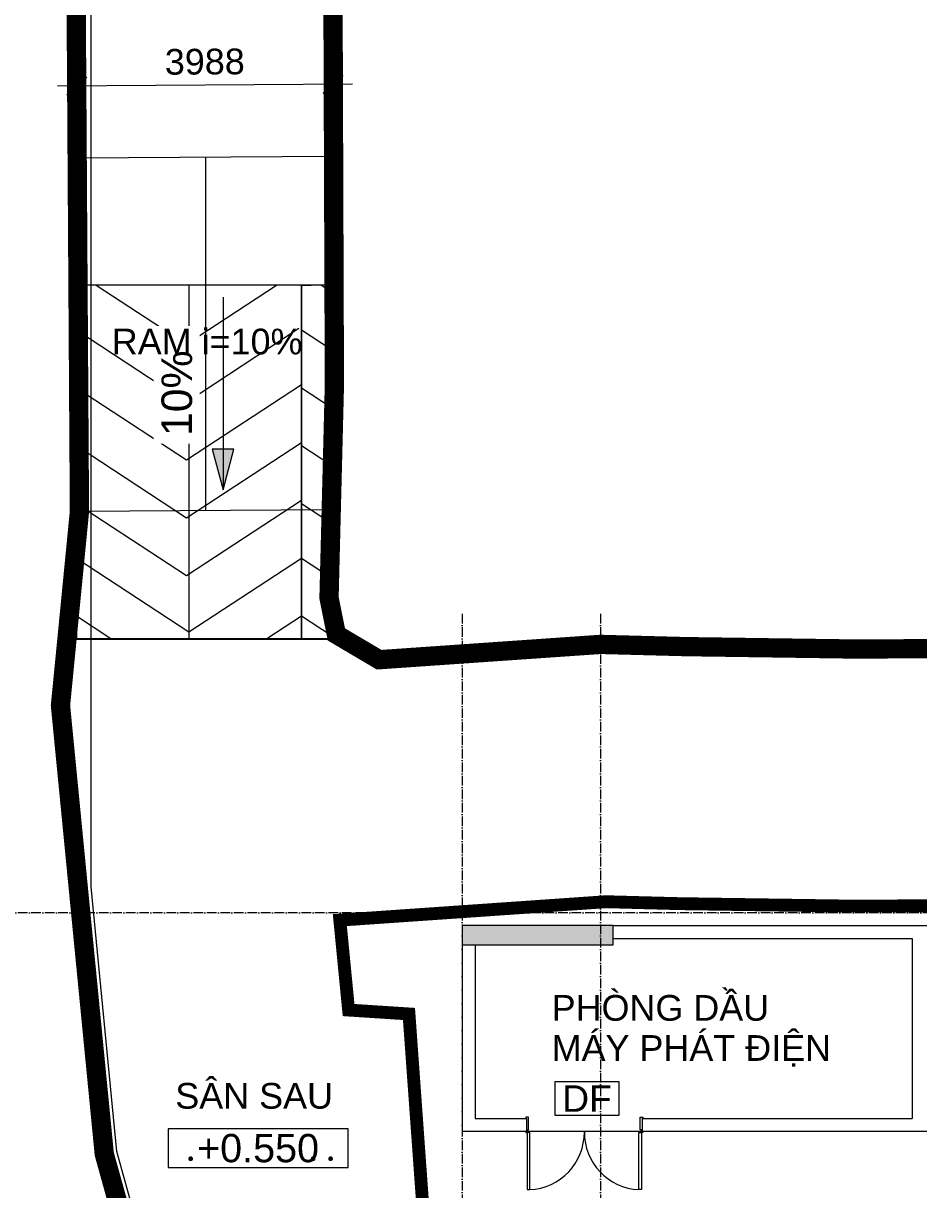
# Model space of a CAD drawing. Header units: millimetres. Extents: x -55734 to 116976, y -16290 to 119094.
# Drawn here: x -15325 to -1399, y 38291 to 56437 of the extents above; entities that cross this region are included whole.
import ezdxf
from ezdxf.enums import TextEntityAlignment as Align
from ezdxf.xclip import XClip

# ---------------------------------------------------------------- set-up
doc = ezdxf.new("R2010")
doc.units = ezdxf.units.MM
doc.header["$XCLIPFRAME"] = 0
for name, pattern in [('Grid Line', [4.2, 3, -0.6, 0, -0.6]), ('HIDDEN2', [4.7625, 3.175, -1.5875]), ('PHANTOM', [63.5, 31.75, -6.35, 6.35, -6.35, 6.35, -6.35])]:
    doc.linetypes.add(name, pattern=pattern)
doc.layers.get('Defpoints').update_dxf_attribs({"color": 230})
for name, color, linetype, lineweight in [('@ color hatch', 7, 'Continuous', 13), ('A-DETL-GENF', 31, 'Continuous', 5), ('A-DETL-THIN', 151, 'Continuous', 5), ('CHU', 181, 'Continuous', 5), ('CUA', 31, 'Continuous', 9), ('DIM', 1, 'Continuous', 5), ('G-ANNO-DIMS', 111, 'Continuous', 5), ('HATCH-1', 8, 'Continuous', 5), ('KI-HIEU-1', 151, 'Continuous', 9), ('NET THAY 2', 55, 'Continuous', 5), ('NET-CAT', 3, 'Continuous', 15), ('NET-THAY', 2, 'Continuous', 9), ('TRUC', 225, 'Continuous', 5), ('X-COT HAM$0$LC.HA', 8, 'Continuous', 9), ('Y-GHI CHU PCCC$0$Z-CT1-GHI CHU TT$0$KI-HIEU', 6, 'Continuous', 13)]:
    doc.layers.add(name, color=color, linetype=linetype, lineweight=lineweight)
doc.layers.add('CGXD', color=5, linetype='HIDDEN2')
doc.layers.add('RD-AB', color=4, linetype='PHANTOM')
doc.styles.add('Arial', font='arial_1.ttf', dxfattribs={"height": 476.25})
doc.styles.add('Arial_2', font='arial_1.ttf', dxfattribs={"height": 400})
doc.styles.add('Arial_3', font='arial_1.ttf', dxfattribs={"height": 400})
doc.styles.add('TA1', font='arial_1.ttf')
doc.styles.add('Y-GHI CHU PCCC$0$Arial', font='arial_1.ttf')
doc.dimstyles.new('D_200_KTx2', dxfattribs={"dimtxt": 400, "dimasz": 300, "dimexe": 300, "dimexo": 300, "dimgap": 160, "dimtad": 1, "dimdec": 0, "dimzin": 9, "dimtxsty": 'TA1', "dimblk": 'ARCHTICK', "dimcen": 1, "dimdle": 300, "dimclrd": 256, "dimclre": 256, "dimclrt": 7, "dimadec": 0, "dimazin": 0, "dimtfac": 1, "dimtdec": 0, "dimtix": 1, "dimtmove": 1, "dimatfit": 3, "dimldrblk": 'ARCHTICK', "dimfxl": 1, "dimtolj": 1, "dimtzin": 0, "dimlwd": -1, "dimlwe": -1, "dimarcsym": 0})

# ---------------------------------------------------------------- blocks, each defined once
blk = doc.blocks.new('ALC1807-ASCENT PLAZA-KET CAU_rvt-1-MẶT BẰNG TẦNG 1')
at = {"layer": 'X-COT HAM$0$LC.HA'}
h = blk.add_hatch(color=256, dxfattribs=at)
h.dxf.hatch_style = 1
h.paths.add_polyline_path([(-6149, 42100), (-6149, 42400), (-8499, 42400), (-8499, 42100)])
at = {"ltscale": 1000}
blk.add_lwpolyline([(-6149, 42100), (-6149, 42400), (-8499, 42400), (-8499, 42100)], close=True, dxfattribs=at)
blk = doc.blocks.new('A$C25CA2465')
at = {"layer": 'CUA', "lineweight": 5}
for p, q in [((-910, 232), (-910, 212)), ((-870, 232), (-910, 232)), ((-910, 212), (-900, 212)), ((-900, 212), (-900, 12)), ((-870, 33), (-870, 232)), ((870, 33), (870, 232)), ((870, 232), (910, 232)), ((910, 212), (900, 212)), ((900, 212), (900, 12)), ((910, 232), (910, 212)), ((-900, 12), (-910, 12)), ((-910, 12), (-910, -8)), ((-890, -8), (-890, 33)), ((-890, 33), (-870, 33)), ((890, 33), (870, 33)), ((890, -8), (890, 33)), ((900, 12), (910, 12)), ((910, 12), (910, -8)), ((-910, -8), (-890, -8)), ((910, -8), (890, -8))]:
    blk.add_line(p, q, dxfattribs=at)
at = {"layer": 'CUA'}
for p, q in [((-849, -8), (-889, -8)), ((-889, -8), (-889, -896)), ((-849, -896), (-849, -8)), ((849, -8), (889, -8)), ((849, -896), (849, -8)), ((889, -8), (889, -896)), ((-889, -896), (-849, -896)), ((889, -896), (849, -896))]:
    blk.add_line(p, q, dxfattribs=at)
at = {"layer": 'CUA', "lineweight": 5}
for centre, start, end in [((-889, -8), 272.5789, 0.5), ((889, -8), 179.5, 267.4211)]:
    blk.add_arc(centre, 889, start, end, dxfattribs=at)
blk = doc.blocks.new('_ARCHTICK')
at = {"color": 0, "linetype": 'ByBlock', "const_width": 0.15}
blk.add_lwpolyline([(-0.5, -0.5), (0.5, 0.5)], dxfattribs=at)
blk = doc.blocks.new('*D204')
at = {"layer": 'Defpoints', "color": 0, "transparency": 16777216}
for p in [(41239, 88888), (41246, 87768, 0), (45234, 87794, 0)]:
    blk.add_point(p, dxfattribs=at)
at = {"layer": 'DIM', "transparency": 16777216}
for p, q in [((41244, 88068), (41237, 89188)), ((45232, 88094), (45225, 89213)), ((45527, 88915), (40939, 88886))]:
    blk.add_line(p, q, dxfattribs=at)
at = {"layer": 'DIM', "transparency": 16777216, "xscale": 300, "yscale": 300, "zscale": 300}
for p, rotation in [((41239, 88888), 180.3707517651531), ((45227, 88913), 0.3707517651531145)]:
    blk.add_blockref('_ARCHTICK', p, dxfattribs=dict(at, rotation=rotation))
at = {"layer": 'DIM', "color": 7, "transparency": 16777216, "insert": (43231, 89265), "char_height": 400, "attachment_point": 5, "rotation": 0.3708, "style": 'TA1'}
blk.add_mtext('\\A1;3988', dxfattribs=at)
blk = doc.blocks.new('*U44')
at = {"color": 7, "ltscale": 30, "true_color": 0xffffff, "insert": (520, 350), "char_height": 200, "attachment_point": 5, "bg_fill": 3, "box_fill_scale": 1.25, "bg_fill_color": 256, "bg_fill_true_color": 13158600, "bg_fill_transparency": 0}
blk.add_mtext('\\A1;.      ..', dxfattribs=at)
blk.add_lwpolyline([(-200, 200), (1200, 200), (1200, 500), (-200, 500)], close=True)
at = {"color": 7, "style": 'Arial'}
blk.add_attdef('±0.000', text='', height=220, dxfattribs=at).set_placement((500, 350), align=Align.MIDDLE)
blk = doc.blocks.new('Y-GHI CHU PCCC$0$A$C67775D76')
at = {"color": 8, "ltscale": 30}
blk.add_lwpolyline([(-266.7, -137.5), (266.7, -137.5), (266.7, 137.5), (-266.7, 137.5)], close=True, dxfattribs=at)
at = {"color": 8, "style": 'Y-GHI CHU PCCC$0$Arial'}
blk.add_text('DF', height=220, dxfattribs=at).set_placement((0, 0), align=Align.MIDDLE_CENTER)
blk = doc.blocks.new('A$C1F0A2BF7')
at = {"layer": 'HATCH-1'}
blk.add_line((43240.1, 87781.1, 0), (43240.5, 82281, 0), dxfattribs=at)
at = {"layer": 'NET THAY 2'}
for p, q in [((45247.1, 84236.6, 0), (45148.5, 111229.3, 0)), ((41197.1, 95371.2, 0), (41281.9, 82268.4, 0)), ((45234.1, 87794, 0), (41246.1, 87768.2, 0)), ((45163.3, 80925.2, 0), (45247.1, 84236.6, 0)), ((41281.9, 82268.4, 0), (40986.6, 79251.2, 0)), ((45197.9, 82293.6, 0), (41281.7, 82268.3, 0)), ((40986.6, 79251.2, 0), (41667.8, 72272.7, 0)), ((41667.8, 72272.7, 0), (42098.6, 70721.6, 0))]:
    blk.add_line(p, q, dxfattribs=at)
at = {"layer": 'KI-HIEU-1', "linetype": 'ByBlock', "xscale": 1.999999999999999, "yscale": 1.999999999999999, "zscale": 1.999999999999999}
blk.add_blockref('*U44', (43059.4, 71664.4, 0), dxfattribs=at).add_auto_attribs({'±0.000': '+0.550'})
at = {"layer": 'CHU', "color": 7, "insert": (42772.2, 73378, 0), "char_height": 400, "width": 3507.615, "attachment_point": 1, "line_spacing_factor": 0.936439, "style": 'Arial_2', "bg_fill": 3, "box_fill_scale": 1.25, "bg_fill_color": 256, "bg_fill_true_color": 13158600, "bg_fill_transparency": 0}
blk.add_mtext('SÂN SAU', dxfattribs=at)
at = {"layer": 'DIM'}
dim = blk.add_aligned_dim(p1=(45234.1, 87794, 0), p2=(41246.1, 87768.2, 0), distance=-1119.4, dimstyle='D_200_KTx2', dxfattribs=at)
dim.commit()
dim.dimension.update_dxf_attribs({"geometry": '*D204', "text_midpoint": (43230.5, 89264.8, 0)})
at = {"layer": '@ color hatch', "color": 139, "ltscale": 0.5, "elevation": 0}
blk.add_lwpolyline([(42667.4, 70685.6), (42680.3, 70884.5), (42253, 70912.1), (41864.9, 72309.5), (41462.5, 76431.2), (41462.5, 102964.1), (40859.4, 102861), (41196.8, 95371.2), (41281.4, 82315.3), (40986.6, 79251.2), (41667.8, 72272.7), (42098.3, 70721.7)], close=True, dxfattribs=at)
at = {"layer": 'CGXD', "ltscale": 200, "const_width": 200, "elevation": 0}
blk.add_lwpolyline([(89158.6, 76288.4), (80095.2, 76240.2), (75966.3, 76254.7), (71950.1, 76296), (68041.4, 76232.4), (63824.1, 76163.2), (62710.9, 76152.8), (59200.8, 76148.4), (53256.4, 76129.8), (50614.3, 76167.4), (49470.6, 76197.6), (45331.3, 75911), (45467.8, 74512.2), (46406.7, 74451.5), (47194.7, 63486.7), (46424.3, 63316.7), (46421.1, 61568.3), (46338.6, 57428.9), (46280, 56364.3), (46260.6, 55777.3), (47488.1, 54954.9), (54942.4, 54921.5), (54956.3, 47953.8), (54990.5, 43945.3)], dxfattribs=at)
at = {"layer": 'RD-AB', "ltscale": 30, "const_width": 300, "elevation": 0}
for points in [[(41196.9, 95371), (41281.7, 82268.3), (40986.4, 79251), (41667.6, 72272.6), (42098.4, 70721.5), (42667.3, 70684.7), (42957.4, 66647.6), (42571.1, 66562.4), (42573.3, 66131.3), (42429.3, 65920.2), (42421.3, 61611.7), (42341, 57578.5), (42283.8, 56540), (42189.8, 53690.1), (44821.5, 51926.7), (44789.5, 50966.7), (50950.5, 50939.2), (50956.6, 47932.5), (50990.5, 43962.1), (50922.6, 39968.1), (51071.5, 34366.8), (50997.7, 31365.3), (51047.4, 29498.3), (102264.3, 29422.6)], [(117344.6, 73191.8), (100730.8, 69175.3), (99106.1, 80624), (95474, 80397.9), (89113.6, 80288), (80091.7, 80240), (75994.1, 80254.4), (71938.4, 80296.2), (67976, 80231.7), (63772.8, 80162.8), (62689.8, 80152.6), (59192.3, 80148.3), (53278.8, 80129.8), (50695.7, 80166.5), (49385.2, 80201.1), (45942.7, 79962.7), (45276.7, 80356.5), (45163.2, 80925.1), (45247, 84236.5), (45176.2, 103598.7)]]:
    blk.add_lwpolyline(points, dxfattribs=at)

msp = doc.modelspace()

# ---------------------------------------------------------------- hatches: boundary and pattern name
at = {"layer": 'A-DETL-GENF'}
h = msp.add_hatch(dxfattribs=at)
h.set_pattern_fill('FP_74', color=250, style=0, pattern_type=2)
h.set_pattern_definition([(0, (-63528.4, 39604), (0, 6380.2), [3499.97, -0.07]), (270, (-60028.4, 39603.7), (-3500.03, -2e-13), [6246.73, -133.46]), (3.069, (-63527.66, 33186.75), (3500.03466, 0.00277), [3503.5, -115668.57]), (90, (-63528.5, 33204), (-3500.03, 2e-13), [6399.65, -19.46]), (270, (-61778.4, 39603.7), (-3500.03, -2e-13), [6323.2, -57]), (33.275, (-61778.07, 33280), (49000.2443, 31901.338), [2092.4, -102567.33]), (326.725, (-63528.1, 34427.95), (49000.2443, -31901.338), [2092.39, -102567.34]), (33.275, (-61778.07, 34180), (49000.2443, 31901.338), [2092.38, -102567.35]), (326.725, (-63528.1, 35327.94), (49000.2443, -31901.338), [2092.33, -102567.39]), (33.275, (-61816.27, 35054.95), (49000.2443, 31901.338), [2138.04, -102521.68]), (326.725, (-63528.1, 36177.83), (49000.2443, -31901.338), [2046.64, -102613.09]), (33.275, (-61816.26, 35954.96), (49000.2443, 31901.338), [2138, -102521.72]), (326.725, (-63528.1, 37077.84), (49000.2443, -31901.338), [2046.64, -102613.08]), (33.275, (-61816.25, 36854.97), (49000.2443, 31901.338), [2137.96, -102521.76]), (326.725, (-63528.08, 37977.86), (49000.2443, -31901.338), [2046.65, -102613.08]), (33.275, (-61816.24, 37755), (49000.2443, 31901.338), [2092.37, -102567.35]), (326.725, (-63528.07, 38877.87), (49000.2443, -31901.338), [2046.65, -102613.07]), (33.275, (-61816.29, 38655.1), (49000.2443, 31901.338), [1729.84, -102929.88]), (326.725, (-63263.22, 39604.2), (49000.2443, -31901.338), [1729.95, -102929.77])])
h.paths.add_polyline_path([(-10533.3, 46864.1), (-10533.3, 52364.1), (-14528, 52364.1), (-14528, 46864.1)], flags=0)
at = {"layer": 'G-ANNO-DIMS'}
msp.add_hatch(color=256, dxfattribs=at).paths.add_polyline_path([(-12218.6, 49178.6), (-12048.4, 49813.6), (-12388.7, 49813.6)], flags=0)

# ---------------------------------------------------------------- linework, layer by layer
at = {"layer": 'A-DETL-THIN'}
for p, q in [((-10533.3, 52364.1), (-14528, 52364.1)), ((-14528, 52364.1), (-14528, 46864.1)), ((-10533.3, 46864.1), (-10533.3, 52364.1)), ((-14528, 46864.1), (-10533.3, 46864.1))]:
    msp.add_line(p, q, dxfattribs=at)
at = {"layer": 'CUA'}
msp.add_line((-7499.4, 39199.9), (-5699.5, 39199.9), dxfattribs=at)
at = {"layer": 'G-ANNO-DIMS'}
for p, q in [((-12218.6, 52178.6), (-12218.6, 49178.6)), ((-12048.4, 49813.6), (-12388.7, 49813.6)), ((-12388.7, 49813.6), (-12218.6, 49178.6)), ((-12218.6, 49178.6), (-12048.4, 49813.6))]:
    msp.add_line(p, q, dxfattribs=at)
at = {"layer": 'NET THAY 2'}
for p, q in [((-10533.3, 52354.1), (-10508.3, 52354.1)), ((-10508.3, 52354.1), (-10508.3, 46854.1)), ((-14503, 46864.1), (-14503, 46854.1)), ((-14503, 46854.1), (-10508.3, 46854.1))]:
    msp.add_line(p, q, dxfattribs=at)
at = {"layer": 'NET-CAT'}
for p, q in [((-6149.5, 42399.9), (1300.5, 42399.9)), ((-8499.5, 42099.9), (-8499.5, 39199.9)), ((-8299.5, 42099.9), (-8299.5, 39399.9)), ((-6149.5, 42199.9), (-1499.5, 42199.9)), ((-1499.5, 42199.9), (-1499.5, 39399.9)), ((-8299.5, 39399.9), (-7499.5, 39399.9)), ((-7499.5, 39399.9), (-7499.5, 39199.9)), ((-5699.5, 39399.9), (-5699.5, 39199.9)), ((-5699.5, 39399.9), (-1499.5, 39399.9)), ((-8499.5, 39199.9), (-7499.5, 39199.9)), ((-5699.5, 39199.9), (1300.5, 39199.9))]:
    msp.add_line(p, q, dxfattribs=at)
at = {"layer": 'NET-THAY'}
for p, q in [((-14639, 46854.1), (-14747.2, 45748.7)), ((-10457.1, 46854.1), (-14639, 46854.1)), ((-9791.1, 46460.3), (-10457.1, 46854.1)), ((-6348.5, 46698.7), (-9791.1, 46460.3)), ((-5038.1, 46664.1), (-6348.5, 46698.7)), ((-2455, 46627.4), (-5038.1, 46664.1)), ((3458.5, 46650.2), (-2455, 46627.4)), ((-14747.2, 45748.7), (-14066, 38770.2)), ((-14066, 38770.2), (-13635.2, 37219.2))]:
    msp.add_line(p, q, dxfattribs=at)
at = {"layer": 'TRUC', "linetype": 'Grid Line', "ltscale": 50}
for p, q in [((-8499.5, 47249.9), (-8499.5, -9494.1)), ((-6349.5, 47249.9), (-6349.5, -12161.6)), ((48819.1, 42599.9), (-18288.8, 42599.9))]:
    msp.add_line(p, q, dxfattribs=at)

# ---------------------------------------------------------------- block references
at = {"layer": 'CUA'}
msp.add_blockref('A$C25CA2465', (-6599.4, 39187.7), dxfattribs=at)
at = {"layer": 'NET-CAT'}
msp.add_blockref('ALC1807-ASCENT PLAZA-KET CAU_rvt-1-MẶT BẰNG TẦNG 1', (0, 0), dxfattribs=at)

# ---------------------------------------------------------------- texts
at = {"layer": 'CHU', "color": 7, "insert": (-7108.1, 41319.3), "char_height": 400, "width": 4689.277, "attachment_point": 1, "line_spacing_factor": 0.936439, "style": 'Arial_3'}
msp.add_mtext('\\pt2540,5080,7620,10160,12700,15240,17780,20320,22860,25400,27940,30480,33020,35560,38100,40640,43180,45720,48260,50800,53340,55880,58420,60960,63500,66040,68580,71120,73660,76200,78740,81280;PHÒNG DẦU MÁY PHÁT ĐIỆN', dxfattribs=at)

# ---------------------------------------------------------------- next in the draw order: texts
at = {"layer": 'G-ANNO-DIMS', "insert": (-13176.8, 50015.3), "char_height": 476.25, "width": 1591.782, "attachment_point": 1, "rotation": 90, "line_spacing_factor": 0.941778, "style": 'Arial', "bg_fill": 3, "box_fill_scale": 1.25, "bg_fill_color": 256, "bg_fill_true_color": 13158600, "bg_fill_transparency": 0}
msp.add_mtext('10%', dxfattribs=at)

# ---------------------------------------------------------------- next in the draw order: texts
at = {"layer": 'CHU', "color": 7, "insert": (-13948.5, 51686, 0), "char_height": 400, "width": 4283.105, "attachment_point": 1, "line_spacing_factor": 0.936439, "style": 'Arial_3'}
msp.add_mtext('\\pt2540,5080,7620,10160,12700,15240,17780,20320,22860,25400,27940,30480,33020,35560,38100,40640,43180,45720,48260,50800,53340,55880,58420,60960,63500,66040,68580,71120,73660,76200,78740,81280;RAM i=10%', dxfattribs=at)

# ---------------------------------------------------------------- next in the draw order: block references
at = {"layer": 'NET THAY 2'}
ref = msp.add_blockref('A$C1F0A2BF7', (-55733.7, -33426.8, 0), dxfattribs=at)
XClip(ref).set_block_clipping_path([(-27462.6186291156, 51738.6749988016), (137958.5174097056, 152520.3806320981)])

# ---------------------------------------------------------------- next in the draw order: block references
at = {"layer": 'Y-GHI CHU PCCC$0$Z-CT1-GHI CHU TT$0$KI-HIEU', "color": 8, "xscale": 1.875, "yscale": 1.875, "zscale": 1.875}
msp.add_blockref('Y-GHI CHU PCCC$0$A$C67775D76', (-6557.7, 39708.5, 0), dxfattribs=at)

doc.saveas('drawing.dxf')
